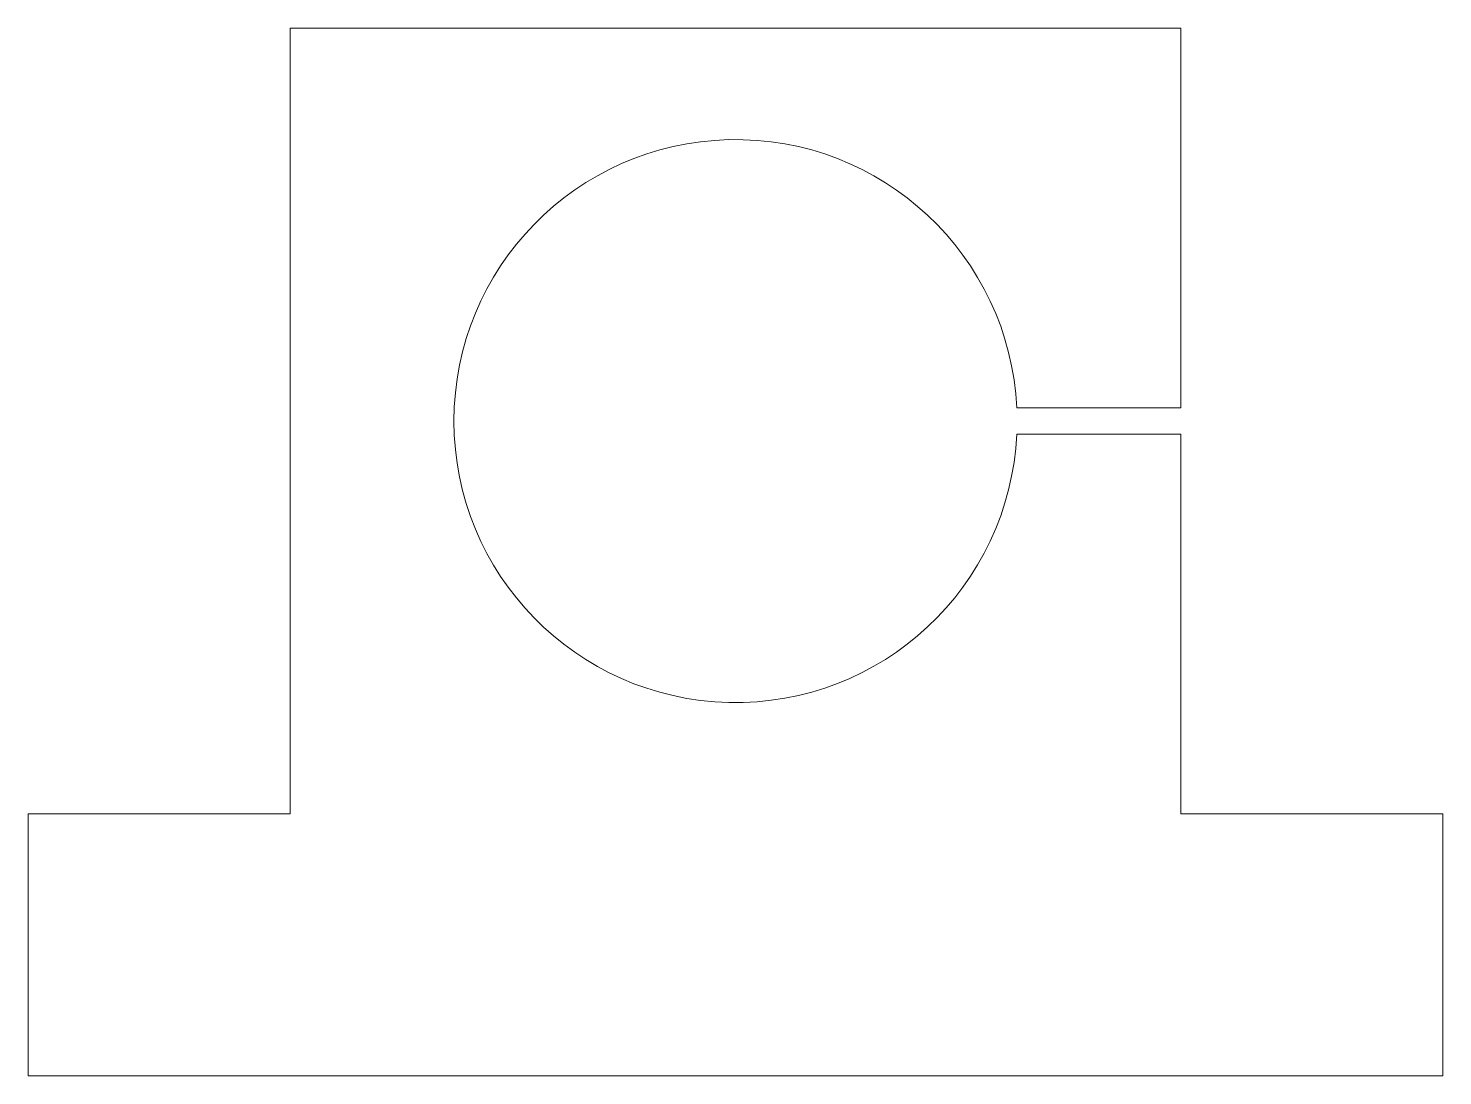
# Model space of a CAD drawing. Header units: millimetres. Extents: x -108 to 0, y 0 to 80.
import ezdxf

# ---------------------------------------------------------------- set-up
doc = ezdxf.new("R2010")
doc.units = ezdxf.units.MM

msp = doc.modelspace()

# ---------------------------------------------------------------- linework, layer by layer
at = {"color": 7, "linetype": 'Continuous', "lineweight": 15}
for p, q in [((-88, 80), (-20, 80)), ((-88, 20), (-88, 80)), ((-20, 80), (-20, 51)), ((-20, 51), (-32.52, 51)), ((-32.52, 49), (-20, 49)), ((-20, 49), (-20, 20)), ((-108, 0), (-108, 20)), ((-108, 20), (-88, 20)), ((-20, 20), (0, 20)), ((0, 20), (0, 0)), ((0, 0), (-108, 0))]:
    msp.add_line(p, q, dxfattribs=at)
msp.add_arc((-54, 50), 21.5, 2.6659, 357.3341, dxfattribs=at)

doc.saveas('drawing.dxf')
